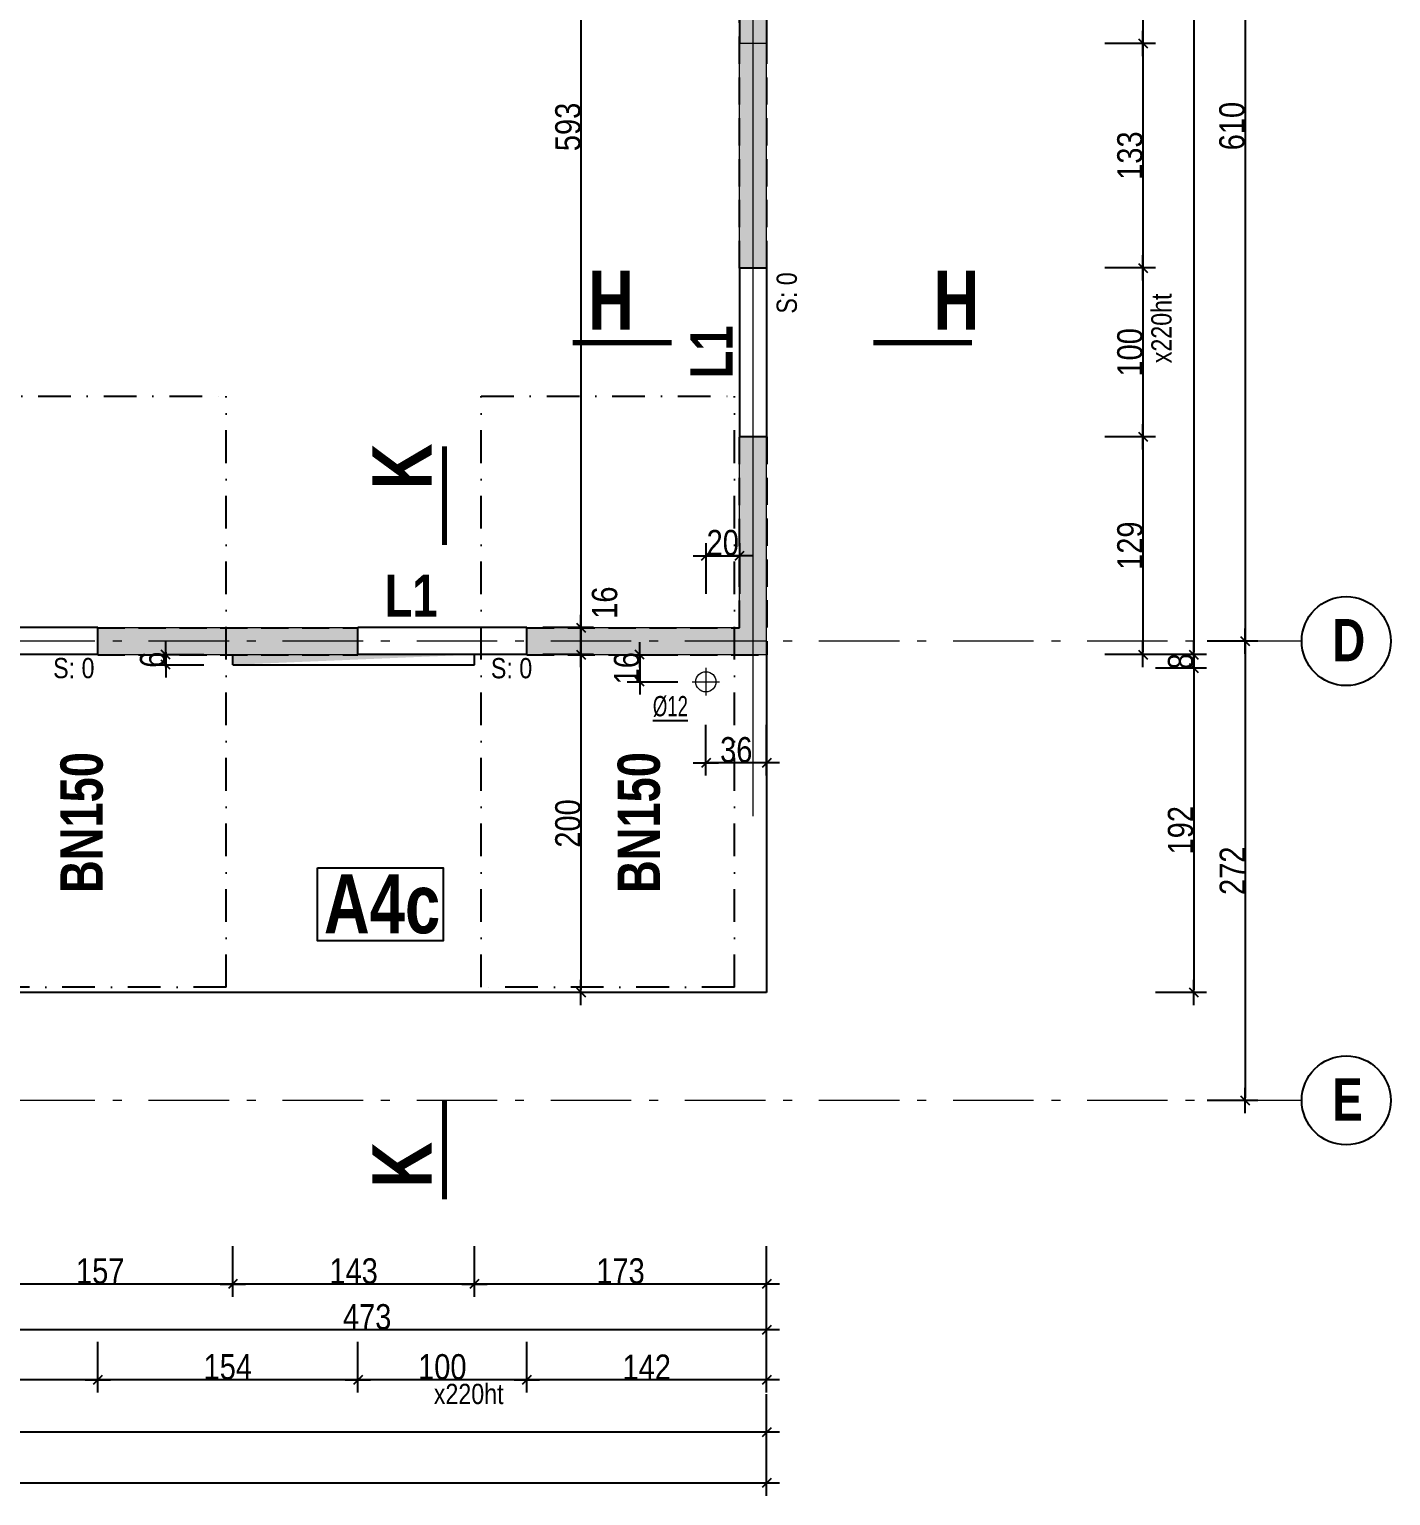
# Model space of a CAD drawing. Header units: centimetres. Extents: x -1744 to 32711, y -16767 to -12567.
# Drawn here: x 30847 to 31653, y -16059 to -15190 of the extents above; entities that cross this region are included whole.
import ezdxf
from ezdxf.enums import TextEntityAlignment as Align

# ---------------------------------------------------------------- set-up
doc = ezdxf.new("R2010")
doc.units = ezdxf.units.CM
doc.header["$LTSCALE"] = 25.4
doc.header["$PDMODE"] = 1
doc.header["$PDSIZE"] = -2
for name, pattern in [('CACHEX2', [19.05, 12.7, -6.35]), ('Style de ligne -6', [1.04164, 0.625, -0.20828, 0.06943, -0.13893]), ('TIRETPTX2', [50.8, 25.4, -12.7, 0, -12.7])]:
    doc.linetypes.add(name, pattern=pattern)
for name, color, linetype in [('01_cote_gen', 4, 'Continuous'), ('01_linteaux', 2, 'Continuous'), ('01_murs_sup', 2, 'CACHEX2'), ('01_poch_murs', 253, 'Continuous'), ('01_texte', 230, 'Continuous'), ('AA_COTES', 2, 'Continuous')]:
    doc.layers.add(name, color=color, linetype=linetype)
for name, color, linetype, lineweight in [('01_murs_coup', 5, 'Continuous', 60), ('01_tram_axes', 2, 'TIRETPTX2', 9), ('B Général', 7, 'Continuous', 5)]:
    doc.layers.add(name, color=color, linetype=linetype, lineweight=lineweight)
doc.styles.add('ARIAL NA', font='ARIALN.TTF')
doc.styles.add('impact', font='impact.ttf')
doc.styles.add('STYLE2', font='ARIALN.TTF')
doc.dimstyles.new('JB50', dxfattribs={"dimscale": 0.1, "dimtxt": 150, "dimasz": 15, "dimexe": 0.1, "dimexo": 0.1, "dimgap": 0.09, "dimtad": 1, "dimdec": 1, "dimdsep": 46, "dimtxsty": 'STYLE2', "dimblk1": 'BOND_G', "dimblk2": 'BOND_D', "dimsah": 1, "dimcen": 1.5, "dimdle": 0.01, "dimse1": 1, "dimse2": 1, "dimclrd": 4, "dimclre": 2, "dimclrt": 6, "dimazin": 2, "dimtfac": 2.333333, "dimtdec": 1, "dimtix": 1, "dimtmove": 2, "dimatfit": 3, "dimldrblk": 'BOND_G', "dimfxl": 1, "dimtolj": 1, "dimtzin": 0, "dimarcsym": 0})
pattern_1 = [(135, (-11657.174, -4351.756), (-11.2253202, 9e-16), [7.9375, -7.9375])]

# ---------------------------------------------------------------- blocks, each defined once
blk = doc.blocks.new('BOND_G')
at = {"layer": 'AA_COTES', "color": 0}
for p, q in [((0, -5), (0, 15)), ((5, 0), (-5, 0)), ((1.77, 1.77), (-1.77, -1.77))]:
    blk.add_line(p, q, dxfattribs=at)
blk = doc.blocks.new('BOND_D')
at = {"layer": 'AA_COTES', "color": 0}
for p, q in [((5, 0), (-5, 0)), ((-1.77, -1.77), (1.77, 1.77)), ((0, 5), (0, -15))]:
    blk.add_line(p, q, dxfattribs=at)
blk = doc.blocks.new('*D21')
at = {"layer": '01_cote_gen', "color": 4, "lineweight": -2, "transparency": 16777216}
blk.add_line((31505.93, -15100.06), (31505.93, -15197.06), dxfattribs=at)
at = {"layer": 'Defpoints', "color": 0, "transparency": 16777216}
for p in [(31278.65, -15098.56), (31278.65, -15198.56), (31505.93, -15198.56)]:
    blk.add_point(p, dxfattribs=at)
at = {"layer": '01_cote_gen', "color": 4, "lineweight": -2, "transparency": 16777216, "xscale": 1.5, "yscale": 1.5, "zscale": 1.5}
for name, p, rotation in [('BOND_G', (31505.93, -15098.56), 90), ('BOND_D', (31505.93, -15198.56), 270)]:
    blk.add_blockref(name, p, dxfattribs=dict(at, rotation=rotation))
at = {"layer": '01_cote_gen', "color": 6, "transparency": 16777216, "insert": (31498.26, -15148.56), "char_height": 15, "attachment_point": 5, "rotation": 90, "style": 'STYLE2'}
blk.add_mtext('\\A1;100', dxfattribs=at)
blk = doc.blocks.new('*D22')
at = {"layer": '01_cote_gen', "color": 4, "lineweight": -2, "transparency": 16777216}
blk.add_line((31505.93, -15200.06), (31505.93, -15330.06), dxfattribs=at)
at = {"layer": 'Defpoints', "color": 0, "transparency": 16777216}
for p in [(31278.65, -15198.56), (31278.65, -15331.56), (31505.93, -15331.56)]:
    blk.add_point(p, dxfattribs=at)
at = {"layer": '01_cote_gen', "color": 4, "lineweight": -2, "transparency": 16777216, "xscale": 1.5, "yscale": 1.5, "zscale": 1.5}
for name, p, rotation in [('BOND_G', (31505.93, -15198.56), 90), ('BOND_D', (31505.93, -15331.56), 270)]:
    blk.add_blockref(name, p, dxfattribs=dict(at, rotation=rotation))
at = {"layer": '01_cote_gen', "color": 6, "transparency": 16777216, "insert": (31498.26, -15265.06), "char_height": 15, "attachment_point": 5, "rotation": 90, "style": 'STYLE2'}
blk.add_mtext('\\A1;133', dxfattribs=at)
blk = doc.blocks.new('*D23')
at = {"layer": '01_cote_gen', "color": 4, "lineweight": -2, "transparency": 16777216}
blk.add_line((31505.93, -15333.06), (31505.93, -15430.06), dxfattribs=at)
at = {"layer": 'Defpoints', "color": 0, "transparency": 16777216}
for p in [(31278.65, -15331.56), (31278.65, -15431.56), (31505.93, -15431.56)]:
    blk.add_point(p, dxfattribs=at)
at = {"layer": '01_cote_gen', "color": 4, "lineweight": -2, "transparency": 16777216, "xscale": 1.5, "yscale": 1.5, "zscale": 1.5}
for name, p, rotation in [('BOND_G', (31505.93, -15331.56), 90), ('BOND_D', (31505.93, -15431.56), 270)]:
    blk.add_blockref(name, p, dxfattribs=dict(at, rotation=rotation))
at = {"layer": '01_cote_gen', "color": 6, "transparency": 16777216, "insert": (31498.26, -15381.56), "char_height": 15, "attachment_point": 5, "rotation": 90, "style": 'STYLE2'}
blk.add_mtext('\\A1;100', dxfattribs=at)
blk = doc.blocks.new('*D24')
at = {"layer": '01_cote_gen', "color": 4, "lineweight": -2, "transparency": 16777216}
blk.add_line((31505.93, -15433.06), (31505.93, -15559.06), dxfattribs=at)
at = {"layer": 'Defpoints', "color": 0, "transparency": 16777216}
for p in [(31278.65, -15431.56), (31278.65, -15560.56), (31505.93, -15560.56)]:
    blk.add_point(p, dxfattribs=at)
at = {"layer": '01_cote_gen', "color": 4, "lineweight": -2, "transparency": 16777216, "xscale": 1.5, "yscale": 1.5, "zscale": 1.5}
for name, p, rotation in [('BOND_G', (31505.93, -15431.56), 90), ('BOND_D', (31505.93, -15560.56), 270)]:
    blk.add_blockref(name, p, dxfattribs=dict(at, rotation=rotation))
at = {"layer": '01_cote_gen', "color": 6, "transparency": 16777216, "insert": (31498.26, -15496.06), "char_height": 15, "attachment_point": 5, "rotation": 90, "style": 'STYLE2'}
blk.add_mtext('\\A1;129', dxfattribs=at)
blk = doc.blocks.new('*D25')
at = {"layer": '01_cote_gen', "color": 4, "lineweight": -2, "transparency": 16777216}
blk.add_line((31535.93, -14178.06), (31535.93, -15559.06), dxfattribs=at)
at = {"layer": 'Defpoints', "color": 0, "transparency": 16777216}
for p in [(31509.49, -14176.56), (31509.49, -15560.56), (31535.93, -15560.56)]:
    blk.add_point(p, dxfattribs=at)
at = {"layer": '01_cote_gen', "color": 4, "lineweight": -2, "transparency": 16777216, "xscale": 1.5, "yscale": 1.5, "zscale": 1.5}
for name, p, rotation in [('BOND_G', (31535.93, -14176.56), 90), ('BOND_D', (31535.93, -15560.56), 270)]:
    blk.add_blockref(name, p, dxfattribs=dict(at, rotation=rotation))
at = {"layer": '01_cote_gen', "color": 6, "transparency": 16777216, "insert": (31528.26, -14868.56), "char_height": 15, "attachment_point": 5, "rotation": 90, "style": 'STYLE2'}
blk.add_mtext('\\A1;1384', dxfattribs=at)
blk = doc.blocks.new('*D26')
at = {"layer": '01_cote_gen', "color": 4, "lineweight": -2, "transparency": 16777216}
for p, q in [((31535.93, -15559.06), (31535.93, -15557.56)), ((31535.93, -15568.56), (31535.93, -15560.56)), ((31535.93, -15570.06), (31535.93, -15571.56))]:
    blk.add_line(p, q, dxfattribs=at)
at = {"layer": 'Defpoints', "color": 0, "transparency": 16777216}
for p in [(31212.58, -15560.56), (31535.93, -15560.56), (31212.58, -15568.56)]:
    blk.add_point(p, dxfattribs=at)
at = {"layer": '01_cote_gen', "color": 4, "lineweight": -2, "transparency": 16777216, "xscale": 1.5, "yscale": 1.5, "zscale": 1.5}
for name, p, rotation in [('BOND_D', (31535.93, -15560.56), 270), ('BOND_G', (31535.93, -15568.56), 90)]:
    blk.add_blockref(name, p, dxfattribs=dict(at, rotation=rotation))
at = {"layer": '01_cote_gen', "color": 6, "transparency": 16777216, "insert": (31528.26, -15564.56), "char_height": 15, "attachment_point": 5, "rotation": 90, "style": 'STYLE2'}
blk.add_mtext('\\A1;8', dxfattribs=at)
blk = doc.blocks.new('*D27')
at = {"layer": '01_cote_gen', "color": 4, "lineweight": -2, "transparency": 16777216}
blk.add_line((31535.93, -15570.06), (31535.93, -15759.06), dxfattribs=at)
at = {"layer": 'Defpoints', "color": 0, "transparency": 16777216}
for p in [(31212.58, -15568.56), (31212.58, -15760.56), (31535.93, -15760.56)]:
    blk.add_point(p, dxfattribs=at)
at = {"layer": '01_cote_gen', "color": 4, "lineweight": -2, "transparency": 16777216, "xscale": 1.5, "yscale": 1.5, "zscale": 1.5}
for name, p, rotation in [('BOND_G', (31535.93, -15568.56), 90), ('BOND_D', (31535.93, -15760.56), 270)]:
    blk.add_blockref(name, p, dxfattribs=dict(at, rotation=rotation))
at = {"layer": '01_cote_gen', "color": 6, "transparency": 16777216, "insert": (31528.26, -15664.56), "char_height": 15, "attachment_point": 5, "rotation": 90, "style": 'STYLE2'}
blk.add_mtext('\\A1;192', dxfattribs=at)
blk = doc.blocks.new('*D30')
at = {"layer": '01_cote_gen', "color": 4, "lineweight": -2, "transparency": 16777216}
blk.add_line((31281.66, -15990.09), (31142.66, -15990.09), dxfattribs=at)
at = {"layer": 'Defpoints', "color": 0, "transparency": 16777216}
for p in [(31283.16, -15635.72), (31141.16, -15645.55), (31141.16, -15990.09)]:
    blk.add_point(p, dxfattribs=at)
at = {"layer": '01_cote_gen', "color": 4, "lineweight": -2, "transparency": 16777216, "xscale": 1.5, "yscale": 1.5, "zscale": 1.5, "rotation": 180}
blk.add_blockref('BOND_D', (31141.16, -15990.09), dxfattribs=at)
at = {"layer": '01_cote_gen', "color": 4, "lineweight": -2, "transparency": 16777216, "xscale": 1.5, "yscale": 1.5, "zscale": 1.5}
blk.add_blockref('BOND_G', (31283.16, -15990.09), dxfattribs=at)
at = {"layer": '01_cote_gen', "color": 6, "transparency": 16777216, "insert": (31212.16, -15982.55), "char_height": 15, "attachment_point": 5, "style": 'STYLE2'}
blk.add_mtext('\\A1;142', dxfattribs=at)
blk = doc.blocks.new('*D31')
at = {"layer": '01_cote_gen', "color": 4, "lineweight": -2, "transparency": 16777216}
blk.add_line((31139.66, -15990.09), (31042.66, -15990.09), dxfattribs=at)
at = {"layer": 'Defpoints', "color": 0, "transparency": 16777216}
for p in [(31041.16, -15645.55), (31141.16, -15645.55), (31041.16, -15990.09)]:
    blk.add_point(p, dxfattribs=at)
at = {"layer": '01_cote_gen', "color": 4, "lineweight": -2, "transparency": 16777216, "xscale": 1.5, "yscale": 1.5, "zscale": 1.5, "rotation": 180}
blk.add_blockref('BOND_D', (31041.16, -15990.09), dxfattribs=at)
at = {"layer": '01_cote_gen', "color": 4, "lineweight": -2, "transparency": 16777216, "xscale": 1.5, "yscale": 1.5, "zscale": 1.5}
blk.add_blockref('BOND_G', (31141.16, -15990.09), dxfattribs=at)
at = {"layer": '01_cote_gen', "color": 6, "transparency": 16777216, "insert": (31091.16, -15982.43), "char_height": 15, "attachment_point": 5, "style": 'STYLE2'}
blk.add_mtext('\\A1;100', dxfattribs=at)
blk = doc.blocks.new('*D32')
at = {"layer": '01_cote_gen', "color": 4, "lineweight": -2, "transparency": 16777216}
blk.add_line((31039.66, -15990.09), (30888.66, -15990.09), dxfattribs=at)
at = {"layer": 'Defpoints', "color": 0, "transparency": 16777216}
for p in [(30887.16, -15645.55), (31041.16, -15645.55), (30887.16, -15990.09)]:
    blk.add_point(p, dxfattribs=at)
at = {"layer": '01_cote_gen', "color": 4, "lineweight": -2, "transparency": 16777216, "xscale": 1.5, "yscale": 1.5, "zscale": 1.5, "rotation": 180}
blk.add_blockref('BOND_D', (30887.16, -15990.09), dxfattribs=at)
at = {"layer": '01_cote_gen', "color": 4, "lineweight": -2, "transparency": 16777216, "xscale": 1.5, "yscale": 1.5, "zscale": 1.5}
blk.add_blockref('BOND_G', (31041.16, -15990.09), dxfattribs=at)
at = {"layer": '01_cote_gen', "color": 6, "transparency": 16777216, "insert": (30964.16, -15982.43), "char_height": 15, "attachment_point": 5, "style": 'STYLE2'}
blk.add_mtext('\\A1;154', dxfattribs=at)
blk = doc.blocks.new('*D33')
at = {"layer": '01_cote_gen', "color": 4, "lineweight": -2, "transparency": 16777216}
blk.add_line((30885.66, -15990.09), (30688.66, -15990.09), dxfattribs=at)
at = {"layer": 'Defpoints', "color": 0, "transparency": 16777216}
for p in [(30687.16, -15645.55), (30887.16, -15645.55), (30687.16, -15990.09)]:
    blk.add_point(p, dxfattribs=at)
at = {"layer": '01_cote_gen', "color": 4, "lineweight": -2, "transparency": 16777216, "xscale": 1.5, "yscale": 1.5, "zscale": 1.5, "rotation": 180}
blk.add_blockref('BOND_D', (30687.16, -15990.09), dxfattribs=at)
at = {"layer": '01_cote_gen', "color": 4, "lineweight": -2, "transparency": 16777216, "xscale": 1.5, "yscale": 1.5, "zscale": 1.5}
blk.add_blockref('BOND_G', (30887.16, -15990.09), dxfattribs=at)
at = {"layer": '01_cote_gen', "color": 6, "transparency": 16777216, "insert": (30787.16, -15982.43), "char_height": 15, "attachment_point": 5, "style": 'STYLE2'}
blk.add_mtext('\\A1;200', dxfattribs=at)
blk = doc.blocks.new('*D39')
at = {"layer": '01_cote_gen', "color": 4, "lineweight": -2, "transparency": 16777216}
blk.add_line((31281.66, -16021.05), (29863.66, -16021.05), dxfattribs=at)
at = {"layer": 'Defpoints', "color": 0, "transparency": 16777216}
for p in [(29862.16, -15997.59), (31283.16, -15997.59), (29862.16, -16021.05)]:
    blk.add_point(p, dxfattribs=at)
at = {"layer": '01_cote_gen', "color": 4, "lineweight": -2, "transparency": 16777216, "xscale": 1.5, "yscale": 1.5, "zscale": 1.5, "rotation": 180}
blk.add_blockref('BOND_D', (29862.16, -16021.05), dxfattribs=at)
at = {"layer": '01_cote_gen', "color": 4, "lineweight": -2, "transparency": 16777216, "xscale": 1.5, "yscale": 1.5, "zscale": 1.5}
blk.add_blockref('BOND_G', (31283.16, -16021.05), dxfattribs=at)
at = {"layer": '01_cote_gen', "color": 6, "transparency": 16777216, "insert": (30573.07, -16013.51), "char_height": 15, "attachment_point": 5, "style": 'STYLE2'}
blk.add_mtext('\\A1;1421', dxfattribs=at)
blk = doc.blocks.new('*D63')
at = {"layer": '01_cote_gen', "color": 4, "lineweight": -2, "transparency": 16777216}
blk.add_line((31173.23, -14953.06), (31173.23, -15543.06), dxfattribs=at)
at = {"layer": 'Defpoints', "color": 0, "transparency": 16777216}
for p in [(31109.18, -14951.56), (31173.23, -15544.56), (31178.23, -15544.56)]:
    blk.add_point(p, dxfattribs=at)
at = {"layer": '01_cote_gen', "color": 4, "lineweight": -2, "transparency": 16777216, "xscale": 1.5, "yscale": 1.5, "zscale": 1.5}
for name, p, rotation in [('BOND_G', (31173.23, -14951.56), 90), ('BOND_D', (31173.23, -15544.56), 270)]:
    blk.add_blockref(name, p, dxfattribs=dict(at, rotation=rotation))
at = {"layer": '01_cote_gen', "color": 6, "transparency": 16777216, "insert": (31165.57, -15248.06), "char_height": 15, "attachment_point": 5, "rotation": 90, "style": 'STYLE2'}
blk.add_mtext('\\A1;593', dxfattribs=at)
blk = doc.blocks.new('*D64')
at = {"layer": '01_cote_gen', "color": 4, "lineweight": -2, "transparency": 16777216}
blk.add_line((31173.23, -15546.06), (31173.23, -15559.06), dxfattribs=at)
at = {"layer": 'Defpoints', "color": 0, "transparency": 16777216}
for p in [(31145.79, -15544.56), (31145.79, -15560.56), (31173.23, -15560.56)]:
    blk.add_point(p, dxfattribs=at)
at = {"layer": '01_cote_gen', "color": 4, "lineweight": -2, "transparency": 16777216, "xscale": 1.5, "yscale": 1.5, "zscale": 1.5}
for name, p, rotation in [('BOND_G', (31173.23, -15544.56), 90), ('BOND_D', (31173.23, -15560.56), 270)]:
    blk.add_blockref(name, p, dxfattribs=dict(at, rotation=rotation))
at = {"layer": '01_cote_gen', "color": 6, "transparency": 16777216, "insert": (31187.29, -15529.79), "char_height": 15, "attachment_point": 5, "rotation": 90, "style": 'STYLE2'}
blk.add_mtext('\\A1;16', dxfattribs=at)
blk = doc.blocks.new('*D65')
at = {"layer": '01_cote_gen', "color": 4, "lineweight": -2, "transparency": 16777216}
blk.add_line((31173.23, -15562.06), (31173.23, -15759.06), dxfattribs=at)
at = {"layer": 'Defpoints', "color": 0, "transparency": 16777216}
for p in [(31137.08, -15560.56), (31157.09, -15760.56), (31173.23, -15760.56)]:
    blk.add_point(p, dxfattribs=at)
at = {"layer": '01_cote_gen', "color": 4, "lineweight": -2, "transparency": 16777216, "xscale": 1.5, "yscale": 1.5, "zscale": 1.5}
for name, p, rotation in [('BOND_G', (31173.23, -15560.56), 90), ('BOND_D', (31173.23, -15760.56), 270)]:
    blk.add_blockref(name, p, dxfattribs=dict(at, rotation=rotation))
at = {"layer": '01_cote_gen', "color": 6, "transparency": 16777216, "insert": (31165.57, -15660.56), "char_height": 15, "attachment_point": 5, "rotation": 90, "style": 'STYLE2'}
blk.add_mtext('\\A1;200', dxfattribs=at)
blk = doc.blocks.new('*D66')
at = {"layer": '01_cote_gen', "color": 4, "lineweight": -2, "transparency": 16777216}
blk.add_line((31281.66, -16051.14), (28838.66, -16051.14), dxfattribs=at)
at = {"layer": 'Defpoints', "color": 0, "transparency": 16777216}
for p in [(31283.16, -15969.69), (28837.16, -16035.85), (28837.16, -16051.14)]:
    blk.add_point(p, dxfattribs=at)
at = {"layer": '01_cote_gen', "color": 4, "lineweight": -2, "transparency": 16777216, "xscale": 1.5, "yscale": 1.5, "zscale": 1.5, "rotation": 180}
blk.add_blockref('BOND_D', (28837.16, -16051.14), dxfattribs=at)
at = {"layer": '01_cote_gen', "color": 4, "lineweight": -2, "transparency": 16777216, "xscale": 1.5, "yscale": 1.5, "zscale": 1.5}
blk.add_blockref('BOND_G', (31283.16, -16051.14), dxfattribs=at)
at = {"layer": '01_cote_gen', "color": 6, "transparency": 16777216, "insert": (30060.64, -16043.47), "char_height": 15, "attachment_point": 5, "style": 'STYLE2'}
blk.add_mtext('\\A1;2446', dxfattribs=at)
blk = doc.blocks.new('*D145')
at = {"layer": '01_cote_gen', "color": 4, "lineweight": -2, "transparency": 16777216}
blk.add_line((31248.66, -15501.99), (31265.66, -15501.99), dxfattribs=at)
at = {"layer": 'Defpoints', "color": 0, "transparency": 16777216}
for p in [(31267.16, -15501.99), (31267.16, -15516.33), (31247.16, -15584.71)]:
    blk.add_point(p, dxfattribs=at)
at = {"layer": '01_cote_gen', "color": 4, "lineweight": -2, "transparency": 16777216, "xscale": 1.5, "yscale": 1.5, "zscale": 1.5, "rotation": 180}
blk.add_blockref('BOND_G', (31247.16, -15501.99), dxfattribs=at)
at = {"layer": '01_cote_gen', "color": 4, "lineweight": -2, "transparency": 16777216, "xscale": 1.5, "yscale": 1.5, "zscale": 1.5}
blk.add_blockref('BOND_D', (31267.16, -15501.99), dxfattribs=at)
at = {"layer": '01_cote_gen', "color": 6, "transparency": 16777216, "insert": (31257.16, -15494.33), "char_height": 15, "attachment_point": 5, "style": 'STYLE2'}
blk.add_mtext('\\A1;20', dxfattribs=at)
blk = doc.blocks.new('*D146')
at = {"layer": '01_cote_gen', "color": 4, "lineweight": -2, "transparency": 16777216}
blk.add_line((31281.66, -15624.68), (31248.66, -15624.68), dxfattribs=at)
at = {"layer": 'Defpoints', "color": 0, "transparency": 16777216}
for p in [(31247.16, -15584.71), (31283.16, -15582.85), (31247.16, -15624.68)]:
    blk.add_point(p, dxfattribs=at)
at = {"layer": '01_cote_gen', "color": 4, "lineweight": -2, "transparency": 16777216, "xscale": 1.5, "yscale": 1.5, "zscale": 1.5, "rotation": 180}
blk.add_blockref('BOND_D', (31247.16, -15624.68), dxfattribs=at)
at = {"layer": '01_cote_gen', "color": 4, "lineweight": -2, "transparency": 16777216, "xscale": 1.5, "yscale": 1.5, "zscale": 1.5}
blk.add_blockref('BOND_G', (31283.16, -15624.68), dxfattribs=at)
at = {"layer": '01_cote_gen', "color": 6, "transparency": 16777216, "insert": (31265.16, -15617.01), "char_height": 15, "attachment_point": 5, "style": 'STYLE2'}
blk.add_mtext('\\A1;36', dxfattribs=at)
blk = doc.blocks.new('*D156')
at = {"layer": '01_cote_gen', "color": 4, "lineweight": -2, "transparency": 16777216}
blk.add_line((31281.66, -15960.49), (30811.66, -15960.49), dxfattribs=at)
at = {"layer": 'Defpoints', "color": 0, "transparency": 16777216}
for p in [(30810.16, -15867.16), (31283.16, -15867.16), (30810.16, -15960.49)]:
    blk.add_point(p, dxfattribs=at)
at = {"layer": '01_cote_gen', "color": 4, "lineweight": -2, "transparency": 16777216, "xscale": 1.5, "yscale": 1.5, "zscale": 1.5, "rotation": 180}
blk.add_blockref('BOND_D', (30810.16, -15960.49), dxfattribs=at)
at = {"layer": '01_cote_gen', "color": 4, "lineweight": -2, "transparency": 16777216, "xscale": 1.5, "yscale": 1.5, "zscale": 1.5}
blk.add_blockref('BOND_G', (31283.16, -15960.49), dxfattribs=at)
at = {"layer": '01_cote_gen', "color": 6, "transparency": 16777216, "insert": (31046.66, -15952.82), "char_height": 15, "attachment_point": 5, "style": 'STYLE2'}
blk.add_mtext('\\A1;473', dxfattribs=at)
blk = doc.blocks.new('*D168')
at = {"layer": '01_cote_gen', "color": 4, "lineweight": -2, "transparency": 16777216}
blk.add_line((31281.66, -15933.33), (31111.66, -15933.33), dxfattribs=at)
at = {"layer": 'Defpoints', "color": 0, "transparency": 16777216}
for p in [(31110.16, -15673.16), (31283.16, -15667.16), (31110.16, -15933.33)]:
    blk.add_point(p, dxfattribs=at)
at = {"layer": '01_cote_gen', "color": 4, "lineweight": -2, "transparency": 16777216, "xscale": 1.5, "yscale": 1.5, "zscale": 1.5, "rotation": 180}
blk.add_blockref('BOND_D', (31110.16, -15933.33), dxfattribs=at)
at = {"layer": '01_cote_gen', "color": 4, "lineweight": -2, "transparency": 16777216, "xscale": 1.5, "yscale": 1.5, "zscale": 1.5}
blk.add_blockref('BOND_G', (31283.16, -15933.33), dxfattribs=at)
at = {"layer": '01_cote_gen', "color": 6, "transparency": 16777216, "insert": (31196.66, -15925.66), "char_height": 15, "attachment_point": 5, "style": 'STYLE2'}
blk.add_mtext('\\A1;173', dxfattribs=at)
blk = doc.blocks.new('*D169')
at = {"layer": '01_cote_gen', "color": 4, "lineweight": -2, "transparency": 16777216}
blk.add_line((31108.66, -15933.33), (30968.66, -15933.33), dxfattribs=at)
at = {"layer": 'Defpoints', "color": 0, "transparency": 16777216}
for p in [(30967.16, -15673.16), (31110.16, -15673.16), (30967.16, -15933.33)]:
    blk.add_point(p, dxfattribs=at)
at = {"layer": '01_cote_gen', "color": 4, "lineweight": -2, "transparency": 16777216, "xscale": 1.5, "yscale": 1.5, "zscale": 1.5, "rotation": 180}
blk.add_blockref('BOND_D', (30967.16, -15933.33), dxfattribs=at)
at = {"layer": '01_cote_gen', "color": 4, "lineweight": -2, "transparency": 16777216, "xscale": 1.5, "yscale": 1.5, "zscale": 1.5}
blk.add_blockref('BOND_G', (31110.16, -15933.33), dxfattribs=at)
at = {"layer": '01_cote_gen', "color": 6, "transparency": 16777216, "insert": (31038.66, -15925.66), "char_height": 15, "attachment_point": 5, "style": 'STYLE2'}
blk.add_mtext('\\A1;143', dxfattribs=at)
blk = doc.blocks.new('*D150')
at = {"layer": '01_cote_gen', "color": 4, "lineweight": -2, "transparency": 16777216}
blk.add_line((30965.66, -15933.33), (30811.66, -15933.33), dxfattribs=at)
at = {"layer": 'Defpoints', "color": 0, "transparency": 16777216}
for p in [(30810.16, -15675.33), (30967.16, -15675.33), (30810.16, -15933.33)]:
    blk.add_point(p, dxfattribs=at)
at = {"layer": '01_cote_gen', "color": 4, "lineweight": -2, "transparency": 16777216, "xscale": 1.5, "yscale": 1.5, "zscale": 1.5, "rotation": 180}
blk.add_blockref('BOND_D', (30810.16, -15933.33), dxfattribs=at)
at = {"layer": '01_cote_gen', "color": 4, "lineweight": -2, "transparency": 16777216, "xscale": 1.5, "yscale": 1.5, "zscale": 1.5}
blk.add_blockref('BOND_G', (30967.16, -15933.33), dxfattribs=at)
at = {"layer": '01_cote_gen', "color": 6, "transparency": 16777216, "insert": (30888.66, -15925.66), "char_height": 15, "attachment_point": 5, "style": 'STYLE2'}
blk.add_mtext('\\A1;157', dxfattribs=at)
blk = doc.blocks.new('*D174')
at = {"layer": '01_cote_gen', "color": 4, "lineweight": -2, "transparency": 16777216}
for p, q in [((30927.4, -15559.06), (30927.4, -15557.56)), ((30927.4, -15560.56), (30927.4, -15566.56)), ((30927.4, -15568.06), (30927.4, -15569.56))]:
    blk.add_line(p, q, dxfattribs=at)
at = {"layer": 'Defpoints', "color": 0, "transparency": 16777216}
for p in [(31133.28, -15560.56), (30927.4, -15566.56), (31133.28, -15566.56)]:
    blk.add_point(p, dxfattribs=at)
at = {"layer": '01_cote_gen', "color": 4, "lineweight": -2, "transparency": 16777216, "xscale": 1.5, "yscale": 1.5, "zscale": 1.5}
for name, p, rotation in [('BOND_G', (30927.4, -15560.56), 270), ('BOND_D', (30927.4, -15566.56), 90)]:
    blk.add_blockref(name, p, dxfattribs=dict(at, rotation=rotation))
at = {"layer": '01_cote_gen', "color": 6, "transparency": 16777216, "insert": (30919.73, -15563.56), "char_height": 15, "attachment_point": 5, "rotation": 90, "style": 'STYLE2'}
blk.add_mtext('\\A1;6', dxfattribs=at)
blk = doc.blocks.new('*D636')
at = {"layer": '01_cote_gen', "color": 4, "lineweight": -2, "transparency": 16777216}
for p, q in [((31208, -15559.12), (31208, -15557.62)), ((31208, -15560.62), (31208, -15576.66)), ((31208, -15578.16), (31208, -15579.66))]:
    blk.add_line(p, q, dxfattribs=at)
at = {"layer": 'Defpoints', "color": 0, "transparency": 16777216}
for p in [(31232.77, -15560.62), (31208, -15576.66), (31239.01, -15576.66)]:
    blk.add_point(p, dxfattribs=at)
at = {"layer": '01_cote_gen', "color": 4, "lineweight": -2, "transparency": 16777216, "xscale": 1.5, "yscale": 1.5, "zscale": 1.5}
for name, p, rotation in [('BOND_G', (31208, -15560.62), 270), ('BOND_D', (31208, -15576.66), 90)]:
    blk.add_blockref(name, p, dxfattribs=dict(at, rotation=rotation))
at = {"layer": '01_cote_gen', "color": 6, "transparency": 16777216, "insert": (31200.33, -15568.64), "char_height": 15, "attachment_point": 5, "rotation": 90, "style": 'STYLE2'}
blk.add_mtext('\\A1;16', dxfattribs=at)
blk = doc.blocks.new('*D647')
at = {"layer": '01_cote_gen', "color": 4, "lineweight": -2, "transparency": 16777216}
blk.add_line((31566.34, -14944.06), (31566.34, -15551.06), dxfattribs=at)
at = {"layer": 'Defpoints', "color": 0, "transparency": 16777216}
for p in [(31573.84, -14942.56), (31566.34, -15552.56), (31573.84, -15552.56)]:
    blk.add_point(p, dxfattribs=at)
at = {"layer": '01_cote_gen', "color": 4, "lineweight": -2, "transparency": 16777216, "xscale": 1.5, "yscale": 1.5, "zscale": 1.5}
for name, p, rotation in [('BOND_G', (31566.34, -14942.56), 90), ('BOND_D', (31566.34, -15552.56), 270)]:
    blk.add_blockref(name, p, dxfattribs=dict(at, rotation=rotation))
at = {"layer": '01_cote_gen', "color": 6, "transparency": 16777216, "insert": (31558.67, -15247.56), "char_height": 15, "attachment_point": 5, "rotation": 90, "style": 'STYLE2'}
blk.add_mtext('\\A1;610', dxfattribs=at)
blk = doc.blocks.new('*D648')
at = {"layer": '01_cote_gen', "color": 4, "lineweight": -2, "transparency": 16777216}
blk.add_line((31566.34, -15554.06), (31566.34, -15823.06), dxfattribs=at)
at = {"layer": 'Defpoints', "color": 0, "transparency": 16777216}
for p in [(31590.23, -15552.56), (31566.34, -15824.56), (31590.23, -15824.56)]:
    blk.add_point(p, dxfattribs=at)
at = {"layer": '01_cote_gen', "color": 4, "lineweight": -2, "transparency": 16777216, "xscale": 1.5, "yscale": 1.5, "zscale": 1.5}
for name, p, rotation in [('BOND_G', (31566.34, -15552.56), 90), ('BOND_D', (31566.34, -15824.56), 270)]:
    blk.add_blockref(name, p, dxfattribs=dict(at, rotation=rotation))
at = {"layer": '01_cote_gen', "color": 6, "transparency": 16777216, "insert": (31558.8, -15688.56), "char_height": 15, "attachment_point": 5, "rotation": 90, "style": 'STYLE2'}
blk.add_mtext('\\A1;272', dxfattribs=at)

msp = doc.modelspace()

# ---------------------------------------------------------------- hatches: boundary and pattern name
at = {"layer": '01_murs_sup'}
h = msp.add_hatch(dxfattribs=at)
h.set_pattern_fill('DASH', color=256, scale=2.5, angle=135)
h.set_pattern_definition(pattern_1)
h.paths.add_polyline_path([(29994.17, -14176.54), (29862.17, -14176.56), (29862.17, -14803.56), (30243.17, -14803.56), (30243.17, -14785.56), (29878.17, -14785.56), (29878.17, -14192.56), (29994.17, -14192.54)])
h.paths.add_polyline_path([(30364.17, -14176.54), (30094.17, -14176.54), (30094.17, -14192.54), (30364.17, -14192.54)])
h.paths.add_polyline_path([(30653.17, -14176.56), (30464.17, -14176.54), (30464.17, -14192.54), (30653.17, -14192.56)])
h.paths.add_polyline_path([(30914.17, -14176.61), (30753.17, -14176.56), (30753.17, -14192.56), (30914.17, -14192.61)])
h.paths.add_polyline_path([(31283.17, -14176.63), (31114.17, -14176.61), (31114.17, -14192.61), (31267.17, -14192.63), (31267.17, -14305.63), (31283.17, -14305.63)])
h.paths.add_polyline_path([(31283.17, -14405.63), (31267.17, -14405.63), (31267.17, -14638.63), (31283.17, -14638.63)])
h.paths.add_polyline_path([(31283.17, -15098.63), (31267.17, -15098.63), (31267.17, -15331.63), (31283.17, -15331.63)])
h.paths.add_polyline_path([(31283.17, -15431.63), (31267.17, -15431.63), (31267.17, -15544.63), (31141.17, -15544.61), (31141.17, -15560.61), (31283.17, -15560.63)])
h.paths.add_polyline_path([(31267.17, -14942.56), (31283.16, -14942.56), (31283.16, -14951.56), (31267.17, -14951.56), (31267.17, -14998.63), (31283.17, -14998.63), (31283.17, -14738.63), (31267.17, -14738.63), (31267.17, -14859.66), (30793.17, -14859.58), (30793.17, -14794.58), (30773.17, -14794.58), (30773.17, -14859.58), (30458.17, -14859.58), (30458.17, -14785.56), (30345.17, -14785.56), (30345.17, -14803.56), (30440.17, -14803.56), (30440.17, -14933.56), (30345.17, -14933.56), (30345.17, -14951.56), (30458.17, -14951.56), (30458.17, -14877.58), (30773.17, -14877.58), (30773.17, -14942.58), (30793.17, -14942.58), (30793.17, -14877.58), (31267.17, -14877.66)])
h = msp.add_hatch(dxfattribs=at)
h.set_pattern_fill('DASH', color=256, scale=2.5, angle=135)
h.set_pattern_definition(pattern_1)
h.paths.add_polyline_path([(31041.17, -15544.61), (30887.17, -15544.61), (30887.17, -15560.61), (31041.17, -15560.61)])
h.paths.add_polyline_path([(30687.18, -15544.56), (30491.19, -15544.56), (30491.19, -15560.56), (30687.18, -15560.56)])
h.paths.add_polyline_path([(30391.19, -15544.56), (30191.17, -15544.56), (30191.17, -15560.56), (30391.19, -15560.56)])
h.paths.add_polyline_path([(30091.17, -15544.56), (29878.17, -15544.56), (29878.17, -14951.56), (30243.17, -14951.56), (30243.17, -14933.56), (29862.17, -14933.56), (29862.17, -15560.56), (30091.17, -15560.56)])
h.paths.add_polyline_path([(29860.17, -14933.56), (29187.77, -14933.56), (29187.77, -14951.56), (29844.17, -14951.56), (29844.17, -15544.56), (29741.17, -15544.56), (29741.17, -15560.56), (29844.17, -15560.56), (29844.17, -15760.56), (29860.17, -15760.56)])
h.paths.add_polyline_path([(29541.17, -15544.56), (29391.17, -15544.56), (29391.17, -15560.56), (29541.17, -15560.56)], flags=17)
at = {"layer": '01_poch_murs'}
h = msp.add_hatch(color=256, dxfattribs=at)
h.dxf.hatch_style = 1
h.paths.add_polyline_path([(29213.16, -14933.56), (28837.16, -14933.56), (28853.16, -14933.56), (28855.14, -14933.56), (28853.16, -15560.56), (29061.16, -15560.56), (29061.16, -15544.56), (28855.16, -15544.56), (28855.16, -14951.56), (29213.16, -14951.56)])
h.paths.add_polyline_path([(29860.16, -14933.56), (29315.16, -14933.56), (29315.16, -14951.56), (29844.16, -14951.56), (29844.16, -15544.56), (29741.16, -15544.56), (29741.16, -15560.56), (29844.16, -15560.56), (29844.16, -15760.56), (29860.16, -15760.56)])
h.paths.add_polyline_path([(30242.16, -14933.56), (29862.16, -14933.56), (29862.16, -15560.56), (30091.16, -15560.56), (30091.16, -15544.56), (29878.16, -15544.56), (29878.16, -14951.56), (30242.16, -14951.56)])
h.paths.add_polyline_path([(31283.16, -15198.56), (31267.16, -15198.56), (31267.16, -15331.56), (31283.16, -15331.56)])
h.paths.add_polyline_path([(31283.16, -15431.56), (31267.16, -15431.56), (31267.16, -15544.56), (31141.16, -15544.56), (31141.16, -15560.56), (31283.16, -15560.56)])
h.paths.add_polyline_path([(31041.16, -15544.56), (30887.16, -15544.56), (30887.16, -15560.56), (31041.16, -15560.56)])
h.paths.add_polyline_path([(30687.16, -15544.56), (30491.16, -15544.56), (30491.16, -15560.56), (30687.16, -15560.56)])
h.paths.add_polyline_path([(30391.16, -15544.56), (30191.16, -15544.56), (30191.16, -15560.56), (30391.16, -15560.56)])
h.paths.add_polyline_path([(29541.16, -15544.56), (29391.16, -15544.56), (29391.16, -15560.56), (29541.16, -15560.56)], flags=17)
h.paths.add_polyline_path([(29291.16, -15544.56), (29161.16, -15544.56), (29161.16, -15560.56), (29291.16, -15560.56)])
h.paths.add_polyline_path([(31267.17, -14933.56), (31283.16, -14933.56), (31283.16, -14903.56), (31267.16, -14903.56), (31267.16, -14933.56)])
h.paths.add_polyline_path([(31283.16, -14951.56), (30883.16, -14951.56), (30883.16, -14942.56), (30883.16, -14942.56), (30883.16, -14933.56), (30344.16, -14933.56), (30344.16, -14951.56), (31267.16, -14951.56), (31267.16, -15098.56), (31283.16, -15098.56)])

# ---------------------------------------------------------------- linework, layer by layer
at = {"layer": '01_linteaux'}
for p, q in [((31267.16, -15098.56), (31267.16, -15198.56)), ((31283.16, -15098.56), (31283.16, -15198.56)), ((31267.16, -15331.56), (31267.16, -15431.56)), ((31283.16, -15331.56), (31283.16, -15431.56)), ((30887.16, -15544.56), (30687.16, -15544.56)), ((31141.16, -15544.56), (31041.16, -15544.56)), ((30887.16, -15560.56), (30687.16, -15560.56)), ((31141.16, -15560.56), (31041.16, -15560.56)), ((31283.16, -15560.56), (31283.16, -15760.56)), ((31283.16, -15760.56), (29862.16, -15760.56))]:
    msp.add_line(p, q, dxfattribs=at)
at = {"layer": '01_linteaux', "linetype": 'TIRETPTX2', "ltscale": 0.03}
for p, q in [((30813.16, -15407.56), (30963.16, -15407.56)), ((30963.16, -15757.56), (30963.16, -15407.56)), ((31114.16, -15407.56), (31264.16, -15407.56)), ((31114.16, -15757.56), (31114.16, -15407.56)), ((31264.16, -15757.56), (31264.16, -15407.56)), ((30967.16, -15566.56), (30967.16, -15560.56)), ((31110.16, -15566.56), (31110.16, -15560.56)), ((30963.16, -15757.56), (30813.16, -15757.56)), ((31264.16, -15757.56), (31114.16, -15757.56))]:
    msp.add_line(p, q, dxfattribs=at)
at = {"layer": '01_linteaux', "ltscale": 200}
msp.add_line((30967.16, -15566.56), (31110.16, -15566.56), dxfattribs=at)
at = {"layer": '01_linteaux', "lineweight": 0}
for p, q in [((31247.16, -15568.4), (31247.16, -15584.71)), ((31239.01, -15576.66), (31255.32, -15576.66))]:
    msp.add_line(p, q, dxfattribs=at)
msp.add_circle((31247.16, -15576.66), 6, dxfattribs=at)
at = {"layer": '01_linteaux', "ltscale": 200}
msp.add_solid([(30967.16, -15566.56), (30967.16, -15560.56), (31110.16, -15560.56)], dxfattribs=at)
at = {"layer": '01_murs_coup', "linetype": 'Continuous', "lineweight": 18}
for p, q in [((31267.16, -15331.56), (31267.16, -15198.56)), ((31267.16, -15331.56), (31267.16, -15198.56)), ((31283.16, -15198.56), (31267.16, -15198.56)), ((31283.16, -15331.56), (31283.16, -15198.56)), ((31283.16, -15331.56), (31283.16, -15198.56)), ((31283.16, -15331.56), (31267.16, -15331.56)), ((31267.16, -15544.56), (31267.16, -15431.56)), ((31267.16, -15544.56), (31267.16, -15431.56)), ((31283.16, -15431.56), (31267.16, -15431.56)), ((31283.16, -15560.56), (31283.16, -15431.56)), ((31283.16, -15560.56), (31283.16, -15431.56)), ((30887.16, -15544.56), (31041.16, -15544.56)), ((30887.16, -15544.56), (31041.16, -15544.56)), ((30887.16, -15544.56), (30887.16, -15560.56)), ((31041.16, -15544.56), (31041.16, -15560.56)), ((31141.16, -15544.56), (31267.16, -15544.56)), ((31141.16, -15544.56), (31141.16, -15560.56)), ((30887.16, -15560.56), (31041.16, -15560.56)), ((30887.16, -15560.56), (31041.16, -15560.56)), ((31141.16, -15560.56), (31283.16, -15560.56))]:
    msp.add_line(p, q, dxfattribs=at)
at = {"layer": '01_murs_sup', "ltscale": 0.05}
for p, q in [((31267.17, -15331.63), (31267.17, -15098.63)), ((31283.17, -15331.63), (31283.17, -15098.63)), ((31283.17, -15331.63), (31267.17, -15331.63)), ((31267.17, -15544.63), (31267.17, -15431.63)), ((31283.17, -15431.63), (31267.17, -15431.63)), ((31283.17, -15431.63), (31283.17, -15560.63)), ((30887.17, -15544.61), (31041.17, -15544.61)), ((30887.17, -15560.61), (30887.17, -15544.61)), ((31041.17, -15560.61), (31041.17, -15544.61)), ((31141.17, -15544.61), (31267.17, -15544.63)), ((31141.17, -15560.61), (31141.17, -15544.61)), ((30887.17, -15560.61), (31041.17, -15560.61)), ((31141.17, -15560.61), (31283.17, -15560.63))]:
    msp.add_line(p, q, dxfattribs=at)
at = {"layer": '01_texte', "const_width": 3}
for points in [[(31226.86, -15375.82), (31168.36, -15375.82)], [(31404.77, -15375.82), (31346.27, -15375.82)], [(31092.41, -15437.23), (31092.41, -15495.73)], [(31092.41, -15824.56), (31092.41, -15883.06)]]:
    msp.add_lwpolyline(points, dxfattribs=at)
at = {"layer": '01_texte'}
msp.add_lwpolyline([(31017.2, -15686.87), (31091.61, -15686.87), (31091.61, -15730.1), (31017.2, -15730.1)], close=True, dxfattribs=at)
for centre in [(31626.21, -15552.56), (31626.21, -15824.56)]:
    msp.add_circle(centre, 26.34, dxfattribs=at)
at = {"layer": '01_tram_axes', "color": 253, "ltscale": 2}
msp.add_line((31275.17, -15656.31), (31275.17, -13560.02), dxfattribs=at)
at = {"layer": 'B Général', "color": 1, "linetype": 'Style de ligne -6', "lineweight": 13, "ltscale": 3}
for p, q in [((31599.87, -15552.56), (26534.71, -15552.56)), ((31599.87, -15824.56), (26534.71, -15824.56))]:
    msp.add_line(p, q, dxfattribs=at)
at = {"layer": 'B Général', "color": 7, "linetype": 'Continuous', "lineweight": 5}
msp.add_line((31141.16, -15544.56), (31267.16, -15544.56), dxfattribs=at)
at = {"layer": 'B Général', "color": 7, "linetype": 'Continuous', "lineweight": 18}
msp.add_line((31141.16, -15560.56), (31283.16, -15560.56), dxfattribs=at)

# ---------------------------------------------------------------- texts
at = {"layer": '01_texte', "style": 'impact'}
for s, height, rotation, p in [('H', 35, 0, (31190.95, -15378.67)), ('H', 35, 0, (31395.52, -15378.67)), ('L1', 25, 90, (31270.5, -15381.3)), ('K', 35, 90, (31095.26, -15449.11)), ('BN150', 25, 90, (30897.6, -15659.98)), ('BN150', 25, 90, (31227.45, -15659.98)), ('K', 35, 90, (31095.26, -15862.7))]:
    msp.add_text(s, height=height, rotation=rotation, dxfattribs=at).set_placement(p, align=Align.BOTTOM_CENTER)
at = {"layer": '01_texte'}
for s, height, rotation, style, p in [('S: 0', 12, 90, 'ARIAL NA', (31301.05, -15358.61)), ('x220ht', 12, 90, 'ARIAL NA', (31522.85, -15387.98)), ('D', 25, 0, 'impact', (31618.1, -15564.47)), ('E', 25, 0, 'impact', (31618.1, -15836.47))]:
    msp.add_text(s, height=height, rotation=rotation, dxfattribs=dict(at, style=style)).set_placement(p)
at = {"layer": '01_texte', "style": 'impact'}
msp.add_text('L1', height=25, dxfattribs=at).set_placement((31072.7, -15545.64), align=Align.BOTTOM_CENTER)
at = {"layer": '01_texte', "style": 'ARIAL NA'}
for s, p in [('S: 0', (30860.8, -15574.52)), ('S: 0', (31119.92, -15574.58)), ('x220ht', (31086.13, -16004.39))]:
    msp.add_text(s, height=12, dxfattribs=at).set_placement(p)
at = {"layer": '01_texte', "style": 'STYLE2', "width": 0.8}
msp.add_text('%%U%%C12', height=12, dxfattribs=at).set_placement((31215.78, -15597.08))
at = {"layer": '01_texte', "style": 'impact'}
msp.add_text('A4c', height=35, dxfattribs=at).set_placement((31055.49, -15708.1), align=Align.MIDDLE_CENTER)

# ---------------------------------------------------------------- dimensions: what is measured, and where the dimension line sits
at = {"layer": '01_cote_gen'}
for base, p1, p2, picture, middle in [((31535.93, -15560.56), (31509.49, -14176.56), (31509.49, -15560.56), '*D25', (31528.26, -14868.56)), ((31566.34, -15552.56), (31573.84, -14942.56), (31573.84, -15552.56), '*D647', (31558.67, -15247.56)), ((31173.23, -15544.56), (31109.18, -14951.56), (31178.23, -15544.56), '*D63', (31165.57, -15248.06)), ((31505.93, -15198.56), (31278.65, -15098.56), (31278.65, -15198.56), '*D21', (31498.26, -15148.56)), ((31505.93, -15331.56), (31278.65, -15198.56), (31278.65, -15331.56), '*D22', (31498.26, -15265.06)), ((31505.93, -15431.56), (31278.65, -15331.56), (31278.65, -15431.56), '*D23', (31498.26, -15381.56)), ((31505.93, -15560.56), (31278.65, -15431.56), (31278.65, -15560.56), '*D24', (31498.26, -15496.06)), ((31566.34, -15824.56), (31590.23, -15552.56), (31590.23, -15824.56), '*D648', (31558.8, -15688.56)), ((30927.4, -15566.56), (31133.28, -15560.56), (31133.28, -15566.56), '*D174', (30919.73, -15563.56)), ((31173.23, -15760.56), (31137.08, -15560.56), (31157.09, -15760.56), '*D65', (31165.57, -15660.56)), ((31208, -15576.66), (31232.77, -15560.62), (31239.01, -15576.66), '*D636', (31200.33, -15568.64)), ((31535.93, -15560.56), (31212.58, -15568.56), (31212.58, -15560.56), '*D26', (31528.26, -15564.56)), ((31535.93, -15760.56), (31212.58, -15568.56), (31212.58, -15760.56), '*D27', (31528.26, -15664.56))]:
    dim = msp.add_linear_dim(base=base, p1=p1, p2=p2, angle=90, dimstyle='JB50', dxfattribs=at)
    dim.commit()
    dim.dimension.update_dxf_attribs({"geometry": picture, "text_midpoint": middle})
for base, p1, p2, picture, middle in [((31267.16, -15501.99), (31247.16, -15584.71), (31267.16, -15516.33), '*D145', (31257.16, -15494.33)), ((31247.16, -15624.68), (31283.16, -15582.85), (31247.16, -15584.71), '*D146', (31265.16, -15617.01)), ((31141.16, -15990.09), (31283.16, -15635.72), (31141.16, -15645.55), '*D30', (31212.16, -15982.55)), ((30687.16, -15990.09), (30887.16, -15645.55), (30687.16, -15645.55), '*D33', (30787.16, -15982.43)), ((30887.16, -15990.09), (31041.16, -15645.55), (30887.16, -15645.55), '*D32', (30964.16, -15982.43)), ((31041.16, -15990.09), (31141.16, -15645.55), (31041.16, -15645.55), '*D31', (31091.16, -15982.43)), ((30967.16, -15933.33), (31110.16, -15673.16), (30967.16, -15673.16), '*D169', (31038.66, -15925.66)), ((31110.16, -15933.33), (31283.16, -15667.16), (31110.16, -15673.16), '*D168', (31196.66, -15925.66)), ((30810.16, -15933.33), (30967.16, -15675.33), (30810.16, -15675.33), '*D150', (30888.66, -15925.66)), ((30810.16, -15960.49), (31283.16, -15867.16), (30810.16, -15867.16), '*D156', (31046.66, -15952.82))]:
    dim = msp.add_linear_dim(base=base, p1=p1, p2=p2, dimstyle='JB50', dxfattribs=at)
    dim.commit()
    dim.dimension.update_dxf_attribs({"geometry": picture, "text_midpoint": middle})
dim = msp.add_linear_dim(base=(31173.23, -15560.56), p1=(31145.79, -15544.56), p2=(31145.79, -15560.56), angle=90, dimstyle='JB50', dxfattribs=at)
dim.commit()
dim.dimension.update_dxf_attribs({"geometry": '*D64', "text_midpoint": (31187.29, -15529.79), "dimtype": 160})
for base, p1, p2, picture, middle in [((28837.16, -16051.14), (31283.16, -15969.69), (28837.16, -16035.85), '*D66', (30060.64, -16043.47)), ((29862.16, -16021.05), (31283.16, -15997.59), (29862.16, -15997.59), '*D39', (30573.07, -16013.51))]:
    dim = msp.add_linear_dim(base=base, p1=p1, p2=p2, dimstyle='JB50', dxfattribs=at)
    dim.commit()
    dim.dimension.update_dxf_attribs({"geometry": picture, "text_midpoint": middle, "dimtype": 160})

doc.saveas('drawing.dxf')
